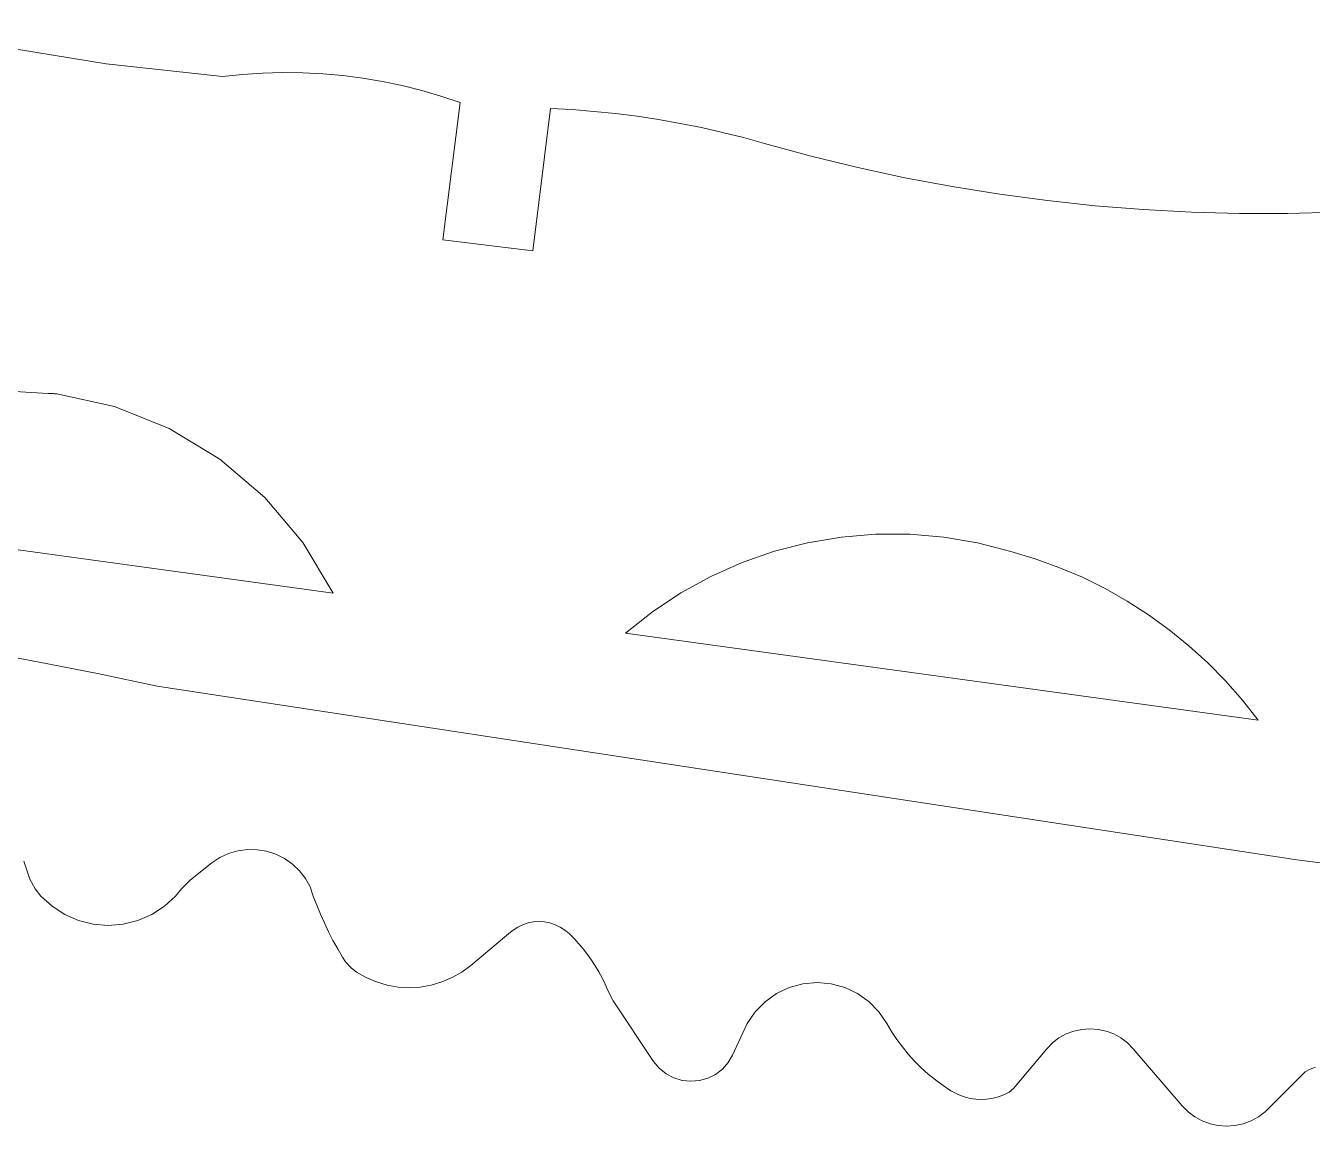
# Model space of a CAD drawing. Header units: millimetres. Extents: x -233 to 120, y -19 to 188.
# Drawn here: x -11.72 to 25.53, y 4.64 to 36.5 of the extents above; entities that cross this region are included whole.
import ezdxf

# ---------------------------------------------------------------- set-up
doc = ezdxf.new("R2010")
doc.units = ezdxf.units.MM
doc.header["$MEASUREMENT"] = 0
doc.layers.add('Layer 1', color=7, linetype='Continuous')

msp = doc.modelspace()

# ---------------------------------------------------------------- linework, layer by layer
at = {"layer": 'Layer 1', "lineweight": 9}
for points in [[(-9.3967, 35.3996), (-9.3967, 35.3996), (-16.1361, 36.5042), (-16.1361, 36.5042)], [(-6.0257, 35.0307), (-6.0257, 35.0307), (-9.3967, 35.3996), (-9.3967, 35.3996)], [(-5.4472, 35.0933), (-5.4472, 35.0933), (-6.0257, 35.0307), (-6.0257, 35.0307)], [(-4.8667, 35.1331), (-4.8667, 35.1331), (-5.4472, 35.0933), (-5.4472, 35.0933)], [(-4.2851, 35.15), (-4.2851, 35.15), (-4.8667, 35.1331), (-4.8667, 35.1331)], [(-3.7032, 35.144), (-3.7032, 35.144), (-4.2851, 35.15), (-4.2851, 35.15)], [(-3.1221, 35.1151), (-3.1221, 35.1151), (-3.7032, 35.144), (-3.7032, 35.144)], [(-2.5425, 35.0633), (-2.5425, 35.0633), (-3.1221, 35.1151), (-3.1221, 35.1151)], [(-1.9655, 34.9887), (-1.9655, 34.9887), (-2.5425, 35.0633), (-2.5425, 35.0633)], [(-1.3918, 34.8914), (-1.3918, 34.8914), (-1.9655, 34.9887), (-1.9655, 34.9887)], [(-0.8224, 34.7716), (-0.8224, 34.7716), (-1.3918, 34.8914), (-1.3918, 34.8914)], [(-0.2581, 34.6294), (-0.2581, 34.6294), (-0.8224, 34.7716), (-0.8224, 34.7716)], [(0.3001, 34.4651), (0.3001, 34.4651), (-0.2581, 34.6294), (-0.2581, 34.6294)], [(0.8514, 34.279), (0.8514, 34.279), (0.3001, 34.4651), (0.3001, 34.4651)], [(0.3553, 30.3106), (0.3553, 30.3106), (0.8514, 34.279), (0.8514, 34.279)], [(3.4757, 34.11), (3.4757, 34.11), (2.9601, 29.985), (2.9601, 29.985)], [(3.4757, 34.11), (3.4757, 34.11), (4.104, 34.075), (4.104, 34.075)], [(4.104, 34.075), (4.104, 34.075), (4.7312, 34.0253), (4.7312, 34.0253)], [(4.7312, 34.0253), (4.7312, 34.0253), (5.3572, 33.9607), (5.3572, 33.9607)], [(5.3572, 33.9607), (5.3572, 33.9607), (5.9814, 33.8814), (5.9814, 33.8814)], [(5.9814, 33.8814), (5.9814, 33.8814), (6.6036, 33.7874), (6.6036, 33.7874)], [(6.6036, 33.7874), (6.6036, 33.7874), (7.2233, 33.6787), (7.2233, 33.6787)], [(7.8404, 33.5554), (7.8404, 33.5554), (7.2233, 33.6787), (7.2233, 33.6787)], [(7.8404, 33.5554), (7.8404, 33.5554), (8.4544, 33.4175), (8.4544, 33.4175)], [(8.4544, 33.4175), (8.4544, 33.4175), (9.0649, 33.2652), (9.0649, 33.2652)], [(9.0649, 33.2652), (9.0649, 33.2652), (9.6717, 33.0986), (9.6717, 33.0986)], [(9.6717, 33.0986), (9.6717, 33.0986), (11.0165, 32.7314), (11.0165, 32.7314)], [(11.0165, 32.7314), (11.0165, 32.7314), (12.3706, 32.4003), (12.3706, 32.4003)], [(12.3706, 32.4003), (12.3706, 32.4003), (13.7331, 32.1054), (13.7331, 32.1054)], [(15.103, 31.847), (15.103, 31.847), (13.7331, 32.1054), (13.7331, 32.1054)], [(15.103, 31.847), (15.103, 31.847), (16.4793, 31.6253), (16.4793, 31.6253)], [(16.4793, 31.6253), (16.4793, 31.6253), (17.861, 31.4404), (17.861, 31.4404)], [(17.861, 31.4404), (17.861, 31.4404), (19.2472, 31.2925), (19.2472, 31.2925)], [(19.2472, 31.2925), (19.2472, 31.2925), (20.6368, 31.1816), (20.6368, 31.1816)], [(20.6368, 31.1816), (20.6368, 31.1816), (22.0289, 31.1079), (22.0289, 31.1079)], [(22.0289, 31.1079), (22.0289, 31.1079), (23.4225, 31.0714), (23.4225, 31.0714)], [(23.4225, 31.0714), (23.4225, 31.0714), (24.8165, 31.0721), (24.8165, 31.0721)], [(24.8165, 31.0721), (24.8165, 31.0721), (26.2101, 31.11), (26.2101, 31.11)], [(2.9601, 29.985), (2.9601, 29.985), (0.3553, 30.3106), (0.3553, 30.3106)], [(-12.5302, 25.9415), (-12.5302, 25.9415), (-11.0702, 25.861), (-11.0702, 25.861)], [(-10.9149, 25.86), (-10.9149, 25.86), (-11.0702, 25.861), (-11.0702, 25.861)], [(-10.8903, 25.8511), (-10.8903, 25.8511), (-10.9149, 25.86), (-10.9149, 25.86)], [(-10.8903, 25.8511), (-10.8903, 25.8511), (-10.8231, 25.8474), (-10.8231, 25.8474)], [(-10.8231, 25.8474), (-10.8231, 25.8474), (-9.1537, 25.4781), (-9.1537, 25.4781)], [(-9.1537, 25.4781), (-9.1537, 25.4781), (-7.5662, 24.8433), (-7.5662, 24.8433)], [(-7.5662, 24.8433), (-7.5662, 24.8433), (-6.1024, 23.9598), (-6.1024, 23.9598)], [(-6.1024, 23.9598), (-6.1024, 23.9598), (-4.801, 22.851), (-4.801, 22.851)], [(-4.801, 22.851), (-4.801, 22.851), (-3.6963, 21.546), (-3.6963, 21.546)], [(-20.0867, 22.4497), (-20.0867, 22.4497), (-2.8175, 20.0795), (-2.8175, 20.0795)], [(11.8943, 21.7013), (11.8943, 21.7013), (10.9169, 21.5364), (10.9169, 21.5364)], [(12.882, 21.7837), (12.882, 21.7837), (11.8943, 21.7013), (11.8943, 21.7013)], [(13.8732, 21.7829), (13.8732, 21.7829), (12.882, 21.7837), (12.882, 21.7837)], [(14.8608, 21.6991), (14.8608, 21.6991), (13.8732, 21.7829), (13.8732, 21.7829)], [(15.8379, 21.5327), (15.8379, 21.5327), (14.8608, 21.6991), (14.8608, 21.6991)], [(-3.6963, 21.546), (-3.6963, 21.546), (-2.8175, 20.0795), (-2.8175, 20.0795)], [(9.9569, 21.2901), (9.9569, 21.2901), (9.0208, 20.9641), (9.0208, 20.9641)], [(10.9169, 21.5364), (10.9169, 21.5364), (9.9569, 21.2901), (9.9569, 21.2901)], [(16.7976, 21.285), (16.7976, 21.285), (15.8379, 21.5327), (15.8379, 21.5327)], [(17.5025, 21.0739), (17.5025, 21.0739), (16.7976, 21.285), (16.7976, 21.285)], [(9.0208, 20.9641), (9.0208, 20.9641), (8.1155, 20.5608), (8.1155, 20.5608)], [(18.1946, 20.8239), (18.1946, 20.8239), (17.5025, 21.0739), (17.5025, 21.0739)], [(8.1155, 20.5608), (8.1155, 20.5608), (7.2471, 20.083), (7.2471, 20.083)], [(18.8717, 20.5355), (18.8717, 20.5355), (18.1946, 20.8239), (18.1946, 20.8239)], [(19.5316, 20.2098), (19.5316, 20.2098), (18.8717, 20.5355), (18.8717, 20.5355)], [(20.1723, 19.8478), (20.1723, 19.8478), (19.5316, 20.2098), (19.5316, 20.2098)], [(7.2471, 20.083), (7.2471, 20.083), (6.4218, 19.5341), (6.4218, 19.5341)], [(20.7917, 19.4505), (20.7917, 19.4505), (20.1723, 19.8478), (20.1723, 19.8478)], [(6.4218, 19.5341), (6.4218, 19.5341), (5.6455, 18.9179), (5.6455, 18.9179)], [(21.3881, 19.0193), (21.3881, 19.0193), (20.7917, 19.4505), (20.7917, 19.4505)], [(21.9594, 18.5554), (21.9594, 18.5554), (21.3881, 19.0193), (21.3881, 19.0193)], [(5.6455, 18.9179), (5.6455, 18.9179), (23.9601, 16.4041), (23.9601, 16.4041)], [(-11.3873, 18.0927), (-11.3873, 18.0927), (-13.1278, 18.4208), (-13.1278, 18.4208)], [(22.5039, 18.0604), (22.5039, 18.0604), (21.9594, 18.5554), (21.9594, 18.5554)], [(-9.6501, 17.7475), (-9.6501, 17.7475), (-11.3873, 18.0927), (-11.3873, 18.0927)], [(23.0199, 17.5357), (23.0199, 17.5357), (22.5039, 18.0604), (22.5039, 18.0604)], [(-7.9164, 17.3854), (-7.9164, 17.3854), (-9.6501, 17.7475), (-9.6501, 17.7475)], [(23.5058, 16.983), (23.5058, 16.983), (23.0199, 17.5357), (23.0199, 17.5357)], [(-7.9164, 17.3854), (-7.9164, 17.3854), (25.0851, 12.36), (25.0851, 12.36)], [(23.9601, 16.4041), (23.9601, 16.4041), (23.5058, 16.983), (23.5058, 16.983)], [(-11.6038, 11.8014), (-11.6038, 11.8014), (-11.7774, 12.3225), (-11.7774, 12.3225)], [(-6.1041, 12.4216), (-6.1041, 12.4216), (-6.3381, 12.2678), (-6.3381, 12.2678)], [(-5.8498, 12.5389), (-5.8498, 12.5389), (-6.1041, 12.4216), (-6.1041, 12.4216)], [(-5.5809, 12.6171), (-5.5809, 12.6171), (-5.8498, 12.5389), (-5.8498, 12.5389)], [(-5.3033, 12.6545), (-5.3033, 12.6545), (-5.5809, 12.6171), (-5.5809, 12.6171)], [(-5.0233, 12.6501), (-5.0233, 12.6501), (-5.3033, 12.6545), (-5.3033, 12.6545)], [(-4.747, 12.6042), (-4.747, 12.6042), (-5.0233, 12.6501), (-5.0233, 12.6501)], [(-4.4807, 12.5177), (-4.4807, 12.5177), (-4.747, 12.6042), (-4.747, 12.6042)], [(-4.2301, 12.3925), (-4.2301, 12.3925), (-4.4807, 12.5177), (-4.4807, 12.5177)], [(-4.001, 12.2315), (-4.001, 12.2315), (-4.2301, 12.3925), (-4.2301, 12.3925)], [(25.0851, 12.36), (25.0851, 12.36), (26.9815, 12.112), (26.9815, 12.112)], [(-6.3381, 12.2678), (-6.3381, 12.2678), (-6.9563, 11.774), (-6.9563, 11.774)], [(-3.7984, 12.0382), (-3.7984, 12.0382), (-4.001, 12.2315), (-4.001, 12.2315)], [(-3.6268, 11.8168), (-3.6268, 11.8168), (-3.7984, 12.0382), (-3.7984, 12.0382)], [(-11.4517, 11.5203), (-11.4517, 11.5203), (-11.6038, 11.8014), (-11.6038, 11.8014)], [(-7.2155, 11.5203), (-7.2155, 11.5203), (-6.9563, 11.774), (-6.9563, 11.774)], [(-3.4899, 11.5725), (-3.4899, 11.5725), (-3.6268, 11.8168), (-3.6268, 11.8168)], [(-3.4899, 11.5725), (-3.4899, 11.5725), (-3.3974, 11.3073), (-3.3974, 11.3073)], [(-11.4517, 11.5203), (-11.4517, 11.5203), (-11.2815, 11.3055), (-11.2815, 11.3055)], [(-11.2815, 11.3055), (-11.2815, 11.3055), (-10.9585, 11.0122), (-10.9585, 11.0122)], [(-7.7088, 11.0122), (-7.7088, 11.0122), (-7.3857, 11.3055), (-7.3857, 11.3055)], [(-7.3857, 11.3055), (-7.3857, 11.3055), (-7.2155, 11.5203), (-7.2155, 11.5203)], [(-3.3974, 11.3073), (-3.3974, 11.3073), (-3.2975, 11.0447), (-3.2975, 11.0447)], [(-10.9585, 11.0122), (-10.9585, 11.0122), (-10.5919, 10.7755), (-10.5919, 10.7755)], [(-8.0753, 10.7755), (-8.0753, 10.7755), (-7.7088, 11.0122), (-7.7088, 11.0122)], [(-3.2975, 11.0447), (-3.2975, 11.0447), (-3.1904, 10.7851), (-3.1904, 10.7851)], [(-10.5919, 10.7755), (-10.5919, 10.7755), (-10.1917, 10.6018), (-10.1917, 10.6018)], [(-10.1917, 10.6018), (-10.1917, 10.6018), (-9.7685, 10.4957), (-9.7685, 10.4957)], [(-9.7685, 10.4957), (-9.7685, 10.4957), (-9.3336, 10.46), (-9.3336, 10.46)], [(-9.3336, 10.46), (-9.3336, 10.46), (-8.8988, 10.4957), (-8.8988, 10.4957)], [(-8.8988, 10.4957), (-8.8988, 10.4957), (-8.4755, 10.6018), (-8.4755, 10.6018)], [(-8.4755, 10.6018), (-8.4755, 10.6018), (-8.0753, 10.7755), (-8.0753, 10.7755)], [(-3.1904, 10.7851), (-3.1904, 10.7851), (-3.0761, 10.5285), (-3.0761, 10.5285)], [(-3.0761, 10.5285), (-3.0761, 10.5285), (-2.9547, 10.2752), (-2.9547, 10.2752)], [(2.6688, 10.4791), (2.6688, 10.4791), (2.524, 10.4099), (2.524, 10.4099)], [(2.8212, 10.5293), (2.8212, 10.5293), (2.6688, 10.4791), (2.6688, 10.4791)], [(2.9787, 10.5598), (2.9787, 10.5598), (2.8212, 10.5293), (2.8212, 10.5293)], [(3.1389, 10.57), (3.1389, 10.57), (2.9787, 10.5598), (2.9787, 10.5598)], [(3.299, 10.5598), (3.299, 10.5598), (3.1389, 10.57), (3.1389, 10.57)], [(3.4566, 10.5293), (3.4566, 10.5293), (3.299, 10.5598), (3.299, 10.5598)], [(3.609, 10.4791), (3.609, 10.4791), (3.4566, 10.5293), (3.4566, 10.5293)], [(3.7538, 10.4099), (3.7538, 10.4099), (3.609, 10.4791), (3.609, 10.4791)], [(-2.9547, 10.2752), (-2.9547, 10.2752), (-2.8263, 10.0254), (-2.8263, 10.0254)], [(2.2664, 10.2195), (2.2664, 10.2195), (1.1615, 9.2987), (1.1615, 9.2987)], [(2.3891, 10.3229), (2.3891, 10.3229), (2.2664, 10.2195), (2.2664, 10.2195)], [(2.524, 10.4099), (2.524, 10.4099), (2.3891, 10.3229), (2.3891, 10.3229)], [(3.8886, 10.3229), (3.8886, 10.3229), (3.7538, 10.4099), (3.7538, 10.4099)], [(4.0113, 10.2195), (4.0113, 10.2195), (3.8886, 10.3229), (3.8886, 10.3229)], [(4.1534, 10.0775), (4.1534, 10.0775), (4.0113, 10.2195), (4.0113, 10.2195)], [(4.2894, 9.9298), (4.2894, 9.9298), (4.1534, 10.0775), (4.1534, 10.0775)], [(-2.8263, 10.0254), (-2.8263, 10.0254), (-2.691, 9.7792), (-2.691, 9.7792)], [(-2.691, 9.7792), (-2.691, 9.7792), (-2.5489, 9.5369), (-2.5489, 9.5369)], [(4.4192, 9.7766), (4.4192, 9.7766), (4.2894, 9.9298), (4.2894, 9.9298)], [(4.5425, 9.6181), (4.5425, 9.6181), (4.4192, 9.7766), (4.4192, 9.7766)], [(-2.5489, 9.5369), (-2.5489, 9.5369), (-2.4645, 9.4017), (-2.4645, 9.4017)], [(-2.3025, 9.2264), (-2.3025, 9.2264), (-2.4645, 9.4017), (-2.4645, 9.4017)], [(4.6591, 9.4546), (4.6591, 9.4546), (4.5425, 9.6181), (4.5425, 9.6181)], [(4.7688, 9.2864), (4.7688, 9.2864), (4.6591, 9.4546), (4.6591, 9.4546)], [(-2.3025, 9.2264), (-2.3025, 9.2264), (-2.1413, 9.1072), (-2.1413, 9.1072)], [(-2.1413, 9.1072), (-2.1413, 9.1072), (-1.8622, 8.947), (-1.8622, 8.947)], [(-1.8622, 8.947), (-1.8622, 8.947), (-1.5663, 8.8201), (-1.5663, 8.8201)], [(0.3276, 8.8201), (0.3276, 8.8201), (0.6235, 8.947), (0.6235, 8.947)], [(0.6235, 8.947), (0.6235, 8.947), (0.9027, 9.1072), (0.9027, 9.1072)], [(0.9027, 9.1072), (0.9027, 9.1072), (1.1615, 9.2987), (1.1615, 9.2987)], [(4.8714, 9.1138), (4.8714, 9.1138), (4.7688, 9.2864), (4.7688, 9.2864)], [(4.9668, 8.9371), (4.9668, 8.9371), (4.8714, 9.1138), (4.8714, 9.1138)], [(-1.5663, 8.8201), (-1.5663, 8.8201), (-1.2578, 8.7282), (-1.2578, 8.7282)], [(-1.2578, 8.7282), (-1.2578, 8.7282), (-0.9407, 8.6725), (-0.9407, 8.6725)], [(-0.9407, 8.6725), (-0.9407, 8.6725), (-0.6193, 8.6539), (-0.6193, 8.6539)], [(-0.6193, 8.6539), (-0.6193, 8.6539), (-0.298, 8.6725), (-0.298, 8.6725)], [(-0.298, 8.6725), (-0.298, 8.6725), (0.0191, 8.7282), (0.0191, 8.7282)], [(0.0191, 8.7282), (0.0191, 8.7282), (0.3276, 8.8201), (0.3276, 8.8201)], [(5.0547, 8.7565), (5.0547, 8.7565), (4.9668, 8.9371), (4.9668, 8.9371)], [(5.1351, 8.5725), (5.1351, 8.5725), (5.0547, 8.7565), (5.0547, 8.7565)], [(5.2851, 8.2725), (5.2851, 8.2725), (5.1351, 8.5725), (5.1351, 8.5725)], [(10.3861, 8.6637), (10.3861, 8.6637), (10.0162, 8.4884), (10.0162, 8.4884)], [(10.7811, 8.7711), (10.7811, 8.7711), (10.3861, 8.6637), (10.3861, 8.6637)], [(11.1889, 8.8073), (11.1889, 8.8073), (10.7811, 8.7711), (10.7811, 8.7711)], [(11.5966, 8.7711), (11.5966, 8.7711), (11.1889, 8.8073), (11.1889, 8.8073)], [(11.9916, 8.6637), (11.9916, 8.6637), (11.5966, 8.7711), (11.5966, 8.7711)], [(12.3616, 8.4884), (12.3616, 8.4884), (11.9916, 8.6637), (11.9916, 8.6637)], [(6.4587, 6.5156), (6.4587, 6.5156), (5.2851, 8.2725), (5.2851, 8.2725)], [(9.6829, 8.2507), (9.6829, 8.2507), (9.3966, 7.9581), (9.3966, 7.9581)], [(10.0162, 8.4884), (10.0162, 8.4884), (9.6829, 8.2507), (9.6829, 8.2507)], [(12.6949, 8.2507), (12.6949, 8.2507), (12.3616, 8.4884), (12.3616, 8.4884)], [(12.9811, 7.9581), (12.9811, 7.9581), (12.6949, 8.2507), (12.6949, 8.2507)], [(9.3966, 7.9581), (9.3966, 7.9581), (9.1664, 7.6196), (9.1664, 7.6196)], [(13.2113, 7.6196), (13.2113, 7.6196), (12.9811, 7.9581), (12.9811, 7.9581)], [(9.1664, 7.6196), (9.1664, 7.6196), (8.7435, 6.7033), (8.7435, 6.7033)], [(13.2113, 7.6196), (13.2113, 7.6196), (13.3495, 7.3858), (13.3495, 7.3858)], [(19.0921, 7.4661), (19.0921, 7.4661), (18.8558, 7.4491), (18.8558, 7.4491)], [(19.3285, 7.4491), (19.3285, 7.4491), (19.0921, 7.4661), (19.0921, 7.4661)], [(13.3495, 7.3858), (13.3495, 7.3858), (13.4993, 7.1594), (13.4993, 7.1594)], [(13.4993, 7.1594), (13.4993, 7.1594), (13.6603, 6.9407), (13.6603, 6.9407)], [(18.1949, 7.2009), (18.1949, 7.2009), (18.0058, 7.0581), (18.0058, 7.0581)], [(18.4025, 7.3151), (18.4025, 7.3151), (18.1949, 7.2009), (18.1949, 7.2009)], [(18.6243, 7.3984), (18.6243, 7.3984), (18.4025, 7.3151), (18.4025, 7.3151)], [(18.8558, 7.4491), (18.8558, 7.4491), (18.6243, 7.3984), (18.6243, 7.3984)], [(19.56, 7.3984), (19.56, 7.3984), (19.3285, 7.4491), (19.3285, 7.4491)], [(19.7818, 7.3151), (19.7818, 7.3151), (19.56, 7.3984), (19.56, 7.3984)], [(19.9894, 7.2009), (19.9894, 7.2009), (19.7818, 7.3151), (19.7818, 7.3151)], [(20.1785, 7.0581), (20.1785, 7.0581), (19.9894, 7.2009), (19.9894, 7.2009)], [(13.6603, 6.9407), (13.6603, 6.9407), (13.8321, 6.7304), (13.8321, 6.7304)], [(13.8321, 6.7304), (13.8321, 6.7304), (14.0143, 6.5291), (14.0143, 6.5291)], [(17.839, 6.8898), (17.839, 6.8898), (16.8782, 5.7368), (16.8782, 5.7368)], [(18.0058, 7.0581), (18.0058, 7.0581), (17.839, 6.8898), (17.839, 6.8898)], [(20.3452, 6.8898), (20.3452, 6.8898), (20.1785, 7.0581), (20.1785, 7.0581)], [(21.7636, 5.235), (21.7636, 5.235), (20.3452, 6.8898), (20.3452, 6.8898)], [(6.6215, 6.3234), (6.6215, 6.3234), (6.4587, 6.5156), (6.4587, 6.5156)], [(8.5071, 6.36), (8.5071, 6.36), (8.4509, 6.2974), (8.4509, 6.2974)], [(8.6171, 6.4861), (8.6171, 6.4861), (8.5071, 6.36), (8.5071, 6.36)], [(8.7435, 6.7033), (8.7435, 6.7033), (8.6171, 6.4861), (8.6171, 6.4861)], [(14.0143, 6.5291), (14.0143, 6.5291), (14.2064, 6.3371), (14.2064, 6.3371)], [(14.2064, 6.3371), (14.2064, 6.3371), (14.4079, 6.1551), (14.4079, 6.1551)], [(25.6258, 6.3551), (25.6258, 6.3551), (25.4702, 6.294), (25.4702, 6.294)], [(6.8176, 6.1654), (6.8176, 6.1654), (6.6215, 6.3234), (6.6215, 6.3234)], [(7.04, 6.0471), (7.04, 6.0471), (6.8176, 6.1654), (6.8176, 6.1654)], [(7.2806, 5.973), (7.2806, 5.973), (7.04, 6.0471), (7.04, 6.0471)], [(7.531, 5.9456), (7.531, 5.9456), (7.2806, 5.973), (7.2806, 5.973)], [(7.782, 5.9659), (7.782, 5.9659), (7.531, 5.9456), (7.531, 5.9456)], [(8.0247, 6.0331), (8.0247, 6.0331), (7.782, 5.9659), (7.782, 5.9659)], [(8.2504, 6.145), (8.2504, 6.145), (8.0247, 6.0331), (8.0247, 6.0331)], [(8.4509, 6.2974), (8.4509, 6.2974), (8.2504, 6.145), (8.2504, 6.145)], [(14.4079, 6.1551), (14.4079, 6.1551), (14.6183, 5.9835), (14.6183, 5.9835)], [(14.6183, 5.9835), (14.6183, 5.9835), (14.8371, 5.8226), (14.8371, 5.8226)], [(25.3203, 6.2202), (25.3203, 6.2202), (24.3351, 5.235), (24.3351, 5.235)], [(25.4702, 6.294), (25.4702, 6.294), (25.3203, 6.2202), (25.3203, 6.2202)], [(14.8371, 5.8226), (14.8371, 5.8226), (15.0637, 5.673), (15.0637, 5.673)], [(15.0637, 5.673), (15.0637, 5.673), (15.1985, 5.5973), (15.1985, 5.5973)], [(15.1985, 5.5973), (15.1985, 5.5973), (15.3398, 5.5344), (15.3398, 5.5344)], [(16.549, 5.5344), (16.549, 5.5344), (16.6903, 5.5973), (16.6903, 5.5973)], [(16.6903, 5.5973), (16.6903, 5.5973), (16.7527, 5.6323), (16.7527, 5.6323)], [(16.7527, 5.6323), (16.7527, 5.6323), (16.8782, 5.7368), (16.8782, 5.7368)], [(15.3398, 5.5344), (15.3398, 5.5344), (15.4863, 5.4849), (15.4863, 5.4849)], [(15.4863, 5.4849), (15.4863, 5.4849), (15.6368, 5.4492), (15.6368, 5.4492)], [(15.6368, 5.4492), (15.6368, 5.4492), (15.7899, 5.4277), (15.7899, 5.4277)], [(15.7899, 5.4277), (15.7899, 5.4277), (15.9444, 5.4205), (15.9444, 5.4205)], [(15.9444, 5.4205), (15.9444, 5.4205), (16.0989, 5.4277), (16.0989, 5.4277)], [(16.0989, 5.4277), (16.0989, 5.4277), (16.252, 5.4492), (16.252, 5.4492)], [(16.252, 5.4492), (16.252, 5.4492), (16.4025, 5.4849), (16.4025, 5.4849)], [(16.4025, 5.4849), (16.4025, 5.4849), (16.549, 5.5344), (16.549, 5.5344)], [(21.9347, 5.0622), (21.9347, 5.0622), (21.7636, 5.235), (21.7636, 5.235)], [(24.3351, 5.235), (24.3351, 5.235), (24.164, 5.0622), (24.164, 5.0622)], [(22.1287, 4.9157), (22.1287, 4.9157), (21.9347, 5.0622), (21.9347, 5.0622)], [(22.3417, 4.7986), (22.3417, 4.7986), (22.1287, 4.9157), (22.1287, 4.9157)], [(23.9699, 4.9157), (23.9699, 4.9157), (23.7569, 4.7986), (23.7569, 4.7986)], [(24.164, 5.0622), (24.164, 5.0622), (23.9699, 4.9157), (23.9699, 4.9157)], [(22.5693, 4.7131), (22.5693, 4.7131), (22.3417, 4.7986), (22.3417, 4.7986)], [(22.8068, 4.6611), (22.8068, 4.6611), (22.5693, 4.7131), (22.5693, 4.7131)], [(23.0493, 4.6436), (23.0493, 4.6436), (22.8068, 4.6611), (22.8068, 4.6611)], [(23.2918, 4.6611), (23.2918, 4.6611), (23.0493, 4.6436), (23.0493, 4.6436)], [(23.5293, 4.7131), (23.5293, 4.7131), (23.2918, 4.6611), (23.2918, 4.6611)], [(23.7569, 4.7986), (23.7569, 4.7986), (23.5293, 4.7131), (23.5293, 4.7131)]]:
    msp.add_open_spline(points, degree=3, dxfattribs=at)

doc.saveas('drawing.dxf')
